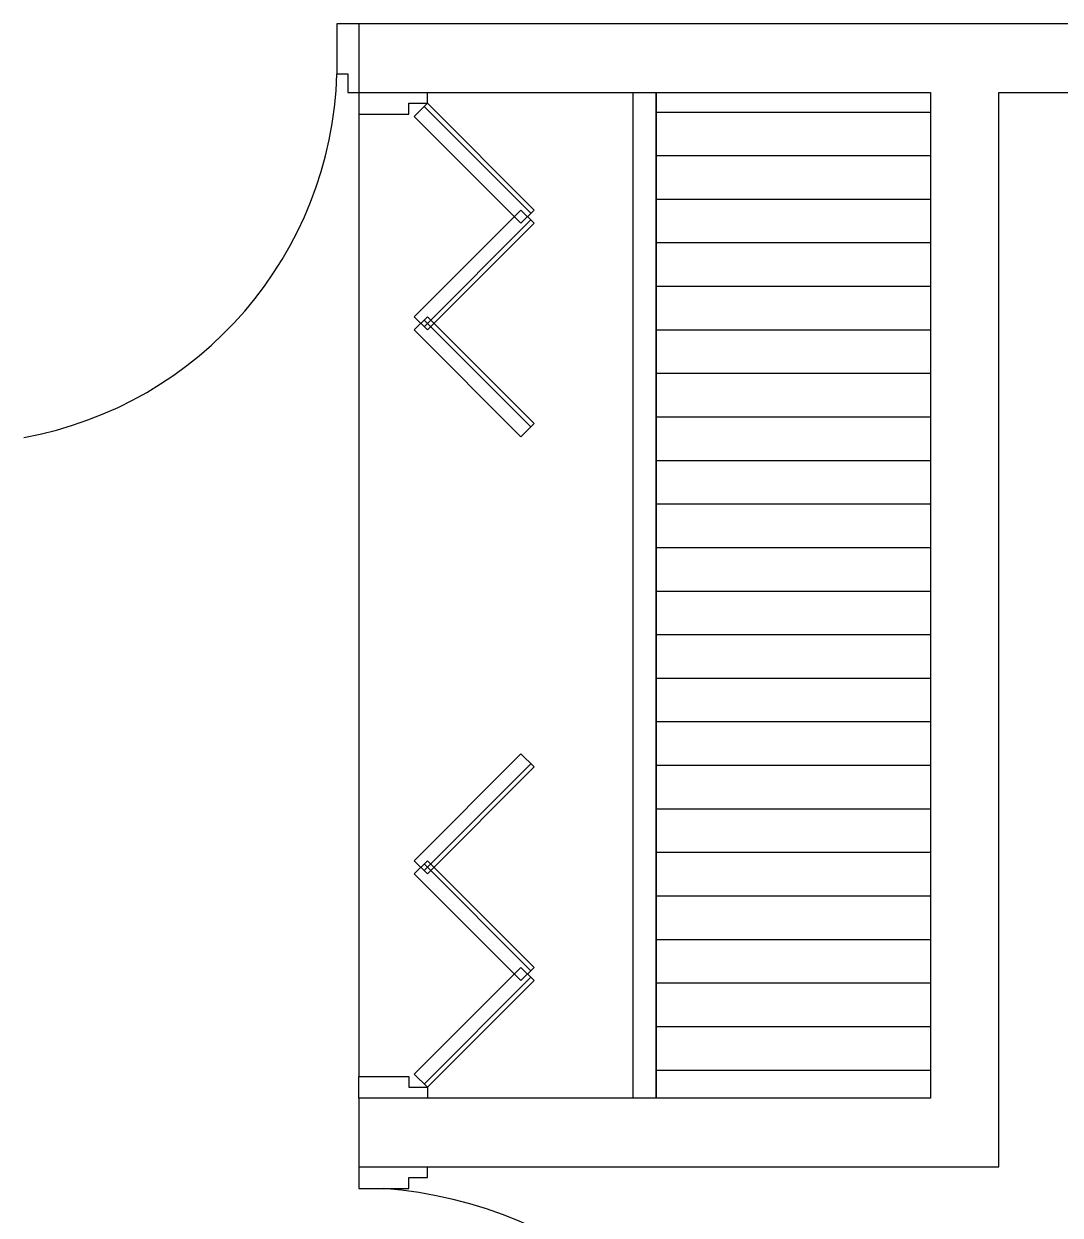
# Model space of a CAD drawing. Header units: inches. Extents: x 105.6 to 147.4, y 37.5 to 62.2.
# Drawn here: x 110.483 to 112.749, y 49.656 to 52.262 of the extents above; entities that cross this region are included whole.
import ezdxf

# ---------------------------------------------------------------- set-up
doc = ezdxf.new("R2010")
doc.units = ezdxf.units.IN
doc.header["$MEASUREMENT"] = 0
for name, color, linetype in [('Paredes', 5, 'Continuous'), ('ptyvt', 2, 'Continuous'), ('puertas y ventanas', 1, 'Continuous')]:
    doc.layers.add(name, color=color, linetype=linetype)

msp = doc.modelspace()

# ---------------------------------------------------------------- hatches: boundary and pattern name
at = {"true_color": 0xc49980}
h = msp.add_hatch(dxfattribs=at)
h.set_pattern_fill('LINE', color=33, scale=0.03, style=0)
h.set_pattern_definition([(0, (36.0571, -26.89283), (0, 0.09525), [])])
h.paths.add_polyline_path([(112.4655, 52.1124), (111.8655, 52.1124), (111.8655, 49.9124), (112.4655, 49.9124)])

# ---------------------------------------------------------------- linework, layer by layer
at = {"color": 33, "true_color": 0xc49980}
for p, q in [((111.8155, 49.9124), (111.8155, 52.1124)), ((111.8655, 49.9124), (111.8655, 52.1124)), ((111.8655, 52.1124), (111.8655, 49.9124))]:
    msp.add_line(p, q, dxfattribs=at)
at = {"layer": 'Paredes', "color": 5}
for p, q in [((114.8655, 52.2624), (111.2155, 52.2624)), ((111.2155, 52.2624), (111.2155, 52.1124)), ((111.2155, 52.2624), (111.2155, 52.1124)), ((113.1655, 52.2624), (111.2155, 52.2624)), ((111.2155, 52.1124), (112.4655, 52.1124)), ((111.2155, 52.1124), (112.4655, 52.1124)), ((112.4655, 52.1124), (112.4655, 52.1124)), ((112.4655, 52.1124), (112.4655, 49.9124)), ((112.4655, 52.1124), (112.4655, 52.1124)), ((112.4655, 52.1124), (112.4655, 49.9124)), ((112.6155, 49.7624), (112.6155, 52.1124)), ((112.6155, 52.1124), (113.1655, 52.1124)), ((112.6155, 49.7624), (112.6155, 52.1124)), ((112.6155, 52.1124), (113.1655, 52.1124)), ((111.2155, 49.9124), (111.2155, 49.7624)), ((112.4655, 49.9124), (111.2155, 49.9124)), ((111.2155, 49.9124), (111.2155, 49.9124)), ((111.2155, 49.9124), (111.2155, 49.7624)), ((112.4655, 49.9124), (111.2155, 49.9124)), ((111.2155, 49.9124), (111.2155, 49.9124)), ((111.2155, 49.7624), (111.2155, 49.7624)), ((111.2155, 49.7624), (112.6155, 49.7624)), ((111.2155, 49.7624), (111.2155, 49.7624)), ((111.2155, 49.7624), (112.6155, 49.7624))]:
    msp.add_line(p, q, dxfattribs=at)
at = {"layer": 'ptyvt', "color": 1, "linetype": 'Continuous'}
for centre, radius, start, end in [((110.3338, 52.1787), 0.8345, 280.3096, 358.2264), ((111.199, 48.7733), 0.9442, 12.6474, 85.67)]:
    msp.add_arc(centre, radius, start, end, dxfattribs=at)
at = {"layer": 'puertas y ventanas', "color": 1}
for p, q in [((111.3584, 52.0815), (111.5917, 51.848, -2.2612)), ((111.3584, 52.0815), (111.5917, 51.848, -2.2612)), ((111.3584, 51.5999), (111.5917, 51.8335, -2.2612)), ((111.3584, 51.5999), (111.5917, 51.8335, -2.2612)), ((111.3584, 51.6144), (111.5917, 51.3808, -2.2612)), ((111.3584, 51.6144), (111.5917, 51.3808, -2.2612)), ((111.3584, 50.4104), (111.5917, 50.644, -2.2612)), ((111.3584, 50.4104), (111.5917, 50.644, -2.2612)), ((111.3584, 50.4249), (111.5917, 50.1913, -2.2612)), ((111.3584, 50.4249), (111.5917, 50.1913, -2.2612)), ((111.3584, 49.9433), (111.5917, 50.1769, -2.2612)), ((111.3584, 49.9433), (111.5917, 50.1769, -2.2612))]:
    msp.add_line(p, q, dxfattribs=at)
at = {"layer": 'puertas y ventanas'}
msp.add_line((111.2155, 52.0648), (111.2155, 49.96), dxfattribs=at)
msp.add_line((111.2155, 52.0648), (111.2155, 49.96), dxfattribs=at)
at = {"layer": 'puertas y ventanas', "color": 2}
for points in [[(111.2155, 52.2624), (111.1679, 52.2624), (111.1679, 52.1528), (111.1917, 52.1528), (111.1917, 52.1124), (111.2155, 52.1124)], [(111.2155, 52.2624), (111.1679, 52.2624), (111.1679, 52.1528), (111.1917, 52.1528), (111.1917, 52.1124), (111.2155, 52.1124)], [(111.2155, 52.1124), (111.2155, 52.0648), (111.3251, 52.0648), (111.3251, 52.0886), (111.3655, 52.0886), (111.3655, 52.1124)], [(111.2155, 52.1124), (111.2155, 52.0648), (111.3251, 52.0648), (111.3251, 52.0886), (111.3655, 52.0886), (111.3655, 52.1124)], [(111.2155, 49.9124), (111.2155, 49.96), (111.3251, 49.96), (111.3251, 49.9362), (111.3655, 49.9362), (111.3655, 49.9124)], [(111.2155, 49.9124), (111.2155, 49.96), (111.3251, 49.96), (111.3251, 49.9362), (111.3655, 49.9362), (111.3655, 49.9124)], [(111.2155, 49.7624), (111.2155, 49.7148), (111.3251, 49.7148), (111.3251, 49.7386), (111.3655, 49.7386), (111.3655, 49.7624)], [(111.2155, 49.7624), (111.2155, 49.7148), (111.3251, 49.7148), (111.3251, 49.7386), (111.3655, 49.7386), (111.3655, 49.7624)]]:
    msp.add_lwpolyline(points, dxfattribs=at)
at = {"layer": 'puertas y ventanas', "color": 1}
for points in [[(111.5702, 51.8264), (111.3369, 52.06), (111.3655, 52.0886), (111.5988, 51.855)], [(111.5702, 51.8264), (111.3369, 52.06), (111.3655, 52.0886), (111.5988, 51.855)], [(111.5702, 51.855), (111.3369, 51.6215), (111.3655, 51.5929), (111.5988, 51.8264)], [(111.5702, 51.855), (111.3369, 51.6215), (111.3655, 51.5929), (111.5988, 51.8264)], [(111.5702, 51.3593), (111.3369, 51.5929), (111.3655, 51.6215), (111.5988, 51.3879)], [(111.5702, 51.3593), (111.3369, 51.5929), (111.3655, 51.6215), (111.5988, 51.3879)], [(111.5702, 50.6655), (111.3369, 50.4319), (111.3655, 50.4033), (111.5988, 50.6369)], [(111.5702, 50.6655), (111.3369, 50.4319), (111.3655, 50.4033), (111.5988, 50.6369)], [(111.5702, 50.1698), (111.3369, 50.4033), (111.3655, 50.4319), (111.5988, 50.1984)], [(111.5702, 50.1698), (111.3369, 50.4033), (111.3655, 50.4319), (111.5988, 50.1984)], [(111.5702, 50.1984), (111.3369, 49.9648), (111.3655, 49.9362), (111.5988, 50.1698)], [(111.5702, 50.1984), (111.3369, 49.9648), (111.3655, 49.9362), (111.5988, 50.1698)]]:
    msp.add_lwpolyline(points, close=True, dxfattribs=at)
for points in [[(111.5988, 51.855), (111.5702, 51.8264), (111.3369, 52.06, 2.2612), (111.3655, 52.0886, 2.2612)], [(111.5988, 51.855), (111.5702, 51.8264), (111.3369, 52.06, 2.2612), (111.3655, 52.0886, 2.2612)], [(111.5988, 51.8264), (111.5702, 51.855), (111.3369, 51.6215, 2.2612), (111.3655, 51.5929, 2.2612)], [(111.5988, 51.8264), (111.5702, 51.855), (111.3369, 51.6215, 2.2612), (111.3655, 51.5929, 2.2612)], [(111.5988, 50.1984), (111.5702, 50.1698), (111.3369, 50.4033, 2.2612), (111.3655, 50.4319, 2.2612)], [(111.5988, 50.1984), (111.5702, 50.1698), (111.3369, 50.4033, 2.2612), (111.3655, 50.4319, 2.2612)], [(111.5988, 50.1698), (111.5702, 50.1984), (111.3369, 49.9648, 2.2612), (111.3655, 49.9362, 2.2612)], [(111.5988, 50.1698), (111.5702, 50.1984), (111.3369, 49.9648, 2.2612), (111.3655, 49.9362, 2.2612)]]:
    msp.add_3dface(points, dxfattribs=at)

doc.saveas('drawing.dxf')
